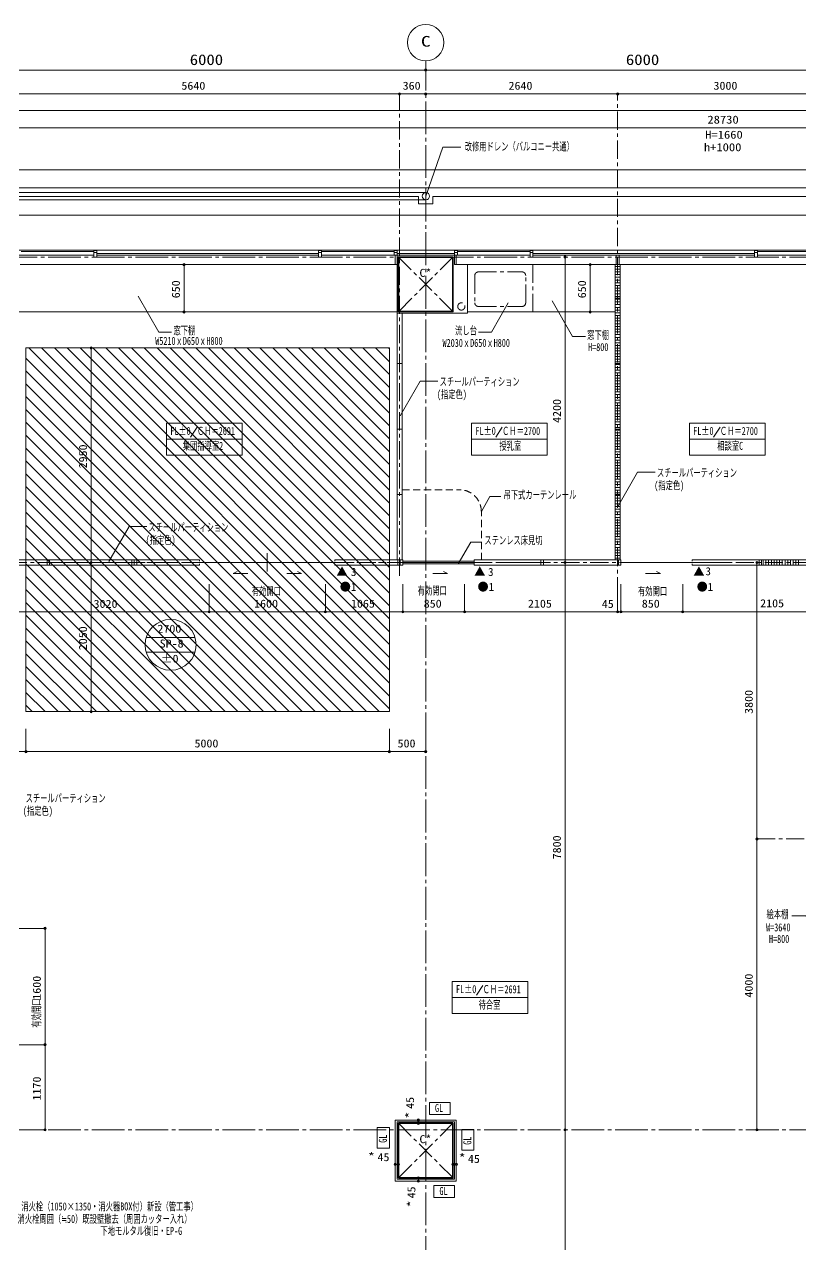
# Model space of a CAD drawing. Units: millimetres at full size, sheet at 1:50. Extents: x -48066 to 77311, y -302220 to 10476.
# Drawn here: x -11535 to -857, y -6299 to 10476 of the extents above; entities that cross this region are included whole.
import ezdxf
from ezdxf.enums import TextEntityAlignment as Align

# ---------------------------------------------------------------- set-up
doc = ezdxf.new("R2010")
doc.units = ezdxf.units.MM
doc.header["$LTSCALE"] = 50
doc.header["$PDMODE"] = 32
doc.header["$PDSIZE"] = 30
for name, pattern in [('CHAIN1', [8, 5, -1, 1, -1]), ('CHAIN2', [12, 9, -1, 1, -1]), ('DASHED2', [3, 2, -1])]:
    doc.linetypes.add(name, pattern=pattern)
for name, color, linetype, lineweight in [('0-0_通り芯', 4, 'Continuous', 18), ('0-1_壁芯', 4, 'Continuous', 18), ('0-4_z246', 3, 'Continuous', 18), ('0-7_仕上げ線', 3, 'Continuous', 18), ('0-8_平詳寸法', 4, 'Continuous', 18), ('0-A_外部建具', 4, 'Continuous', 18), ('0-B_内部建具', 4, 'Continuous', 18), ('0-C_文字', 4, 'Continuous', 18), ('1-1_床雑', 4, 'Continuous', 18), ('2-A_設備関連', 4, 'Continuous', 18), ('2-C_文字', 4, 'CHAIN1', 18), ('3-0_平詳文字', 4, 'Continuous', 18), ('3-1_室名符号', 4, 'Continuous', 18), ('3-4_Dｼｰﾄ', 4, 'Continuous', 18), ('4-4_柱・壁', 2, 'Continuous', 35), ('4-5_柱壁寸法', 7, 'CHAIN1', 9), ('C-F_補助線', 4, 'Continuous', 18)]:
    doc.layers.add(name, color=color, linetype=linetype, lineweight=lineweight)
doc.layers.add('6-8', color=7, linetype='Continuous')
doc.styles.add('ＭＳ ゴシック', font='')
doc.styles.get('ＭＳ ゴシック').set_extended_font_data('MS Gothic')

msp = doc.modelspace()

# ---------------------------------------------------------------- linework, layer by layer
at = {"layer": '0-0_通り芯', "color": 6, "linetype": 'CHAIN2'}
for p, q in [((-6013.8, -18631.87), (-6013.8, 9976.35)), ((-21408.14, 7278.61), (26359.86, 7278.61)), ((-21408.14, -4721.39), (26359.86, -4721.39))]:
    msp.add_line(p, q, dxfattribs=at)
at = {"layer": '0-0_通り芯'}
for p, q in [((-12013.8, 9848.93), (-6013.8, 9848.93)), ((-6013.8, 9848.93), (-13.8, 9848.93))]:
    msp.add_line(p, q, dxfattribs=at)
msp.add_circle((-6013.8, 10226.35), 250, dxfattribs=at)
msp.add_point((-6013.8, 9848.93), dxfattribs=at)
at = {"layer": '0-1_壁芯'}
for p, q in [((-12013.8, 9520.31), (-6373.8, 9520.31)), ((-6373.8, 9520.31), (-6013.8, 9520.31)), ((-6013.8, 9520.31), (-3373.8, 9520.31)), ((-3373.8, 9520.31), (-373.8, 9520.31)), ((-4096.55, 7278.61), (-4096.55, 3078.61)), ((-4096.55, 3078.61), (-4096.55, -4721.39)), ((-1457.1, -721.39), (-1457.1, 3078.61)), ((-1457.1, -721.39), (-1457.1, -4721.39)), ((-4096.55, -4721.39), (-4096.55, -9921.4))]:
    msp.add_line(p, q, dxfattribs=at)
at = {"layer": '0-1_壁芯', "linetype": 'CHAIN1'}
for p, q in [((-6373.8, 2895.29), (-6373.8, 9520.31)), ((-3373.8, 2628.61), (-3373.8, 9520.31)), ((-12549.64, 3078.61), (4086.2, 3078.61)), ((-1457.1, -721.39), (9636.2, -721.39))]:
    msp.add_line(p, q, dxfattribs=at)
at = {"layer": '0-1_壁芯'}
for p in [(-6373.8, 9520.31), (-6013.8, 9520.31), (-3373.8, 9520.31), (-4096.55, 7278.61), (-4096.55, 3078.61), (-1457.1, 3078.61), (-1457.1, -721.39), (-4096.55, -4721.39), (-1457.1, -4721.39)]:
    msp.add_point(p, dxfattribs=at)
at = {"layer": '0-4_z246'}
for p, q in [((19461.19, 8478.61), (-13488.8, 8478.61)), ((-14528.8, 8228.61), (20501.19, 8228.61)), ((-6013.8, 8164.65), (-14528.8, 8164.65)), ((-6013.8, 8064.84), (-14528.8, 8064.84)), ((-13338.8, 8108.61), (-6113.81, 8108.61)), ((-6113.81, 8008.61), (-6113.81, 8108.61)), ((-5913.8, 8108.61), (11886.19, 8108.61))]:
    msp.add_line(p, q, dxfattribs=at)
msp.add_lwpolyline([(-6113.81, 8008.61), (-5913.8, 8008.61), (-5913.8, 8108.61)], dxfattribs=at)
msp.add_circle((-6010.68, 8114.75), 50, dxfattribs=at)
at = {"layer": '0-7_仕上げ線'}
for p, q in [((-6408.8, 7173.61), (-6408.8, 6508.62)), ((-5438.8, 7173.58), (-5593.8, 7173.61)), ((-5438.8, 7173.58), (-5438.8, 6508.62)), ((-6408.8, 6508.62), (-5438.8, 6508.62))]:
    msp.add_line(p, q, dxfattribs=at)
msp.add_lwpolyline([(-6433.81, -4586.39), (-6433.81, -5426.39), (-5593.8, -5426.39), (-5593.8, -4586.39)], close=True, dxfattribs=at)
for points in [[(-5618.8, -4611.39), (-6408.81, -4611.39), (-6408.81, -5401.39)], [(-5618.8, -4611.39), (-5618.8, -5401.39), (-6408.8, -5401.39)]]:
    msp.add_lwpolyline(points, dxfattribs=at)
at = {"layer": '0-8_平詳寸法'}
for p, q in [((-9338.53, 7173.61), (-9338.53, 6523.62)), ((-3751.87, 7173.61), (-3751.87, 6523.62)), ((-10616.45, 6028.61), (-10616.45, 3078.61)), ((-10616.45, 3078.61), (-10616.45, 1028.61)), ((-11513.8, 478.36), (-11513.8, 792.56)), ((-6513.8, 478.36), (-6513.8, 792.56)), ((-6013.8, 478.36), (-6013.8, 792.56)), ((-12013.8, 478.36), (-11513.8, 478.36)), ((-11513.8, 478.36), (-6513.8, 478.36)), ((-6513.8, 478.36), (-6013.8, 478.36)), ((-6114.87, -4586.39), (-6114.87, -4631.39)), ((-6433.81, -5196.29), (-6388.8, -5196.29)), ((-5638.8, -5196.29), (-5593.8, -5196.29)), ((-6114.87, -5381.39), (-6114.87, -5426.39))]:
    msp.add_line(p, q, dxfattribs=at)
for p in [(-9338.53, 7173.61), (-3751.87, 7173.61), (-9338.53, 6523.62), (-3751.87, 6523.62), (-10616.45, 6028.61), (-10616.45, 3078.61), (-10616.45, 1028.61), (-11513.8, 478.36), (-6513.8, 478.36), (-6013.8, 478.36), (-6114.87, -4586.39), (-6114.87, -4631.39), (-6433.81, -5196.29), (-6388.8, -5196.29), (-5638.8, -5196.29), (-5593.8, -5196.29), (-6114.87, -5381.39), (-6114.87, -5426.39)]:
    msp.add_point(p, dxfattribs=at)
at = {"layer": '0-A_外部建具'}
for p, q in [((-16303.8, 7373.61), (6421.2, 7373.61)), ((-14538.8, 7373.61), (-7488.8, 7373.61)), ((-13448.8, 7303.61), (-10578.81, 7303.61)), ((-11578.81, 7354.61), (-10578.81, 7354.61)), ((-10538.81, 7324.61), (-7488.8, 7324.61)), ((-7488.8, 7303.61), (-10538.81, 7303.61)), ((-7448.8, 7354.61), (-6448.8, 7354.61)), ((-7448.8, 7303.61), (-5578.81, 7303.61)), ((-7448.8, 7303.61), (-4578.81, 7303.61)), ((-6408.8, 7324.61), (-5618.8, 7324.61)), ((-4578.8, 7303.6), (-6408.8, 7303.61)), ((-5578.8, 7303.61), (-5618.8, 7303.61)), ((-5578.8, 7354.61), (-4578.8, 7354.61)), ((-1488.8, 7324.61), (-4538.8, 7324.61)), ((-4538.8, 7303.61), (-1488.8, 7303.61)), ((-448.8, 7354.61), (-1448.8, 7354.61)), ((-1448.8, 7303.61), (1421.2, 7303.61)), ((-11593.81, 7173.61), (-6433.8, 7173.61)), ((-433.8, 7173.61), (-5438.8, 7173.58)), ((-3408.8, 7173.61), (-3338.8, 7173.61)), ((-3408.8, 7149.11), (-3338.8, 7149.11))]:
    msp.add_line(p, q, dxfattribs=at)
for points in [[(-10538.81, 7342.61), (-10578.81, 7342.61), (-10578.81, 7366.61), (-10538.81, 7366.61)], [(-10538.81, 7275.61), (-10578.81, 7275.61), (-10578.81, 7340.61), (-10538.81, 7340.61)], [(-7488.8, 7342.61), (-7448.8, 7342.61), (-7448.8, 7366.61), (-7488.8, 7366.61)], [(-7488.8, 7275.61), (-7448.8, 7275.61), (-7448.8, 7340.61), (-7488.8, 7340.61)], [(-6448.8, 7342.61), (-6408.8, 7342.61), (-6408.8, 7366.61), (-6448.8, 7366.61)], [(-5578.8, 7342.61), (-5618.8, 7342.61), (-5618.8, 7366.61), (-5578.8, 7366.61)], [(-4538.8, 7342.61), (-4578.8, 7342.61), (-4578.8, 7366.61), (-4538.8, 7366.61)], [(-4538.8, 7275.61), (-4578.8, 7275.61), (-4578.8, 7340.61), (-4538.8, 7340.61)], [(-1488.8, 7342.61), (-1448.8, 7342.61), (-1448.8, 7366.61), (-1488.8, 7366.61)], [(-1488.8, 7275.61), (-1448.8, 7275.61), (-1448.8, 7340.61), (-1488.8, 7340.61)]]:
    msp.add_lwpolyline(points, close=True, dxfattribs=at)
for points in [[(-6408.8, 7173.61), (-6408.8, 7340.61), (-6448.8, 7340.61), (-6448.8, 7303.61)], [(-6408.8, 7173.61), (-6433.8, 7173.61), (-6433.8, 7303.61)], [(-5618.8, 7173.61), (-5618.8, 7340.61), (-5578.8, 7340.61), (-5578.8, 7303.61)], [(-5618.8, 7173.61), (-5593.8, 7173.61), (-5593.8, 7303.61)], [(-3353.8, 7173.61), (-3353.8, 7303.61), (-3393.8, 7303.61), (-3393.8, 7173.61)]]:
    msp.add_lwpolyline(points, dxfattribs=at)
at = {"layer": '0-B_内部建具'}
for p, q in [((-3408.8, 7173.61), (-3408.8, 3113.62)), ((-3338.8, 7173.61), (-3338.8, 3113.62)), ((-3338.8, 6713.62), (-3408.8, 6713.62)), ((-6408.8, 6508.62), (-6408.8, 3113.62)), ((-6338.8, 6508.61), (-6338.8, 3113.62)), ((-6338.8, 5813.62), (-6408.8, 5813.62)), ((-3338.8, 5813.62), (-3408.8, 5813.62)), ((-6088.88, 5573.74), (-6366.37, 5093.11)), ((-6338.8, 4913.62), (-6408.8, 4913.62)), ((-3338.8, 4913.62), (-3408.8, 4913.62)), ((-3099.05, 4322.11), (-3376.55, 3841.48)), ((-6338.8, 4013.62), (-6408.8, 4013.62)), ((-3338.8, 4013.62), (-3408.8, 4013.62)), ((-10095.76, 3571.53), (-10373.25, 3090.9)), ((-8193.8, 2956.57), (-8193.8, 3204.83)), ((-9123.8, 3113.62), (-12048.8, 3113.62)), ((-11978.8, 3043.62), (-11188.81, 3043.62)), ((-11223.81, 3113.62), (-11223.81, 3043.62)), ((-11188.81, 3113.62), (-11188.81, 3043.62)), ((-11188.81, 3078.62), (-10058.81, 3078.62)), ((-11188.81, 3043.62), (-10058.81, 3043.62)), ((-10023.81, 3113.62), (-10023.81, 3043.62)), ((-9988.8, 3113.62), (-9988.8, 3043.62)), ((-9123.8, 3113.62), (-9123.8, 3098.62)), ((-9123.8, 3078.62), (-7263.8, 3078.62)), ((-9123.8, 3043.62), (-9123.8, 3058.62)), ((-6328.81, 3113.62), (-7263.8, 3113.62)), ((-7263.8, 3113.62), (-7263.8, 3098.62)), ((-6328.81, 3113.62), (-7263.8, 3113.62)), ((-7263.8, 3043.62), (-7263.8, 3058.62)), ((-7263.8, 3043.62), (-6328.81, 3043.62)), ((-7263.8, 3043.62), (-6328.81, 3043.62)), ((-6398.8, 3113.62), (-6398.8, 3043.62)), ((-6363.81, 3113.62), (-6363.81, 3043.62)), ((-6328.81, 3113.62), (-6328.81, 3043.62)), ((-6328.81, 3078.62), (-5348.81, 3078.62)), ((-3328.81, 3113.62), (-5348.81, 3113.62)), ((-5348.81, 3113.59), (-5348.81, 3098.59)), ((-5348.81, 3043.59), (-5348.81, 3058.59)), ((-5348.81, 3043.62), (-3328.81, 3043.62)), ((-4428.81, 3043.61), (-4428.81, 3113.61)), ((-4393.81, 3113.62), (-4393.81, 3043.62)), ((-3363.81, 3113.62), (-3363.81, 3043.62)), ((-3328.81, 3113.62), (-3328.81, 3043.62)), ((-3328.81, 3078.62), (-2348.81, 3078.62)), ((-328.81, 3113.62), (-2348.81, 3113.62)), ((-2348.81, 3113.59), (-2348.81, 3098.59)), ((-2348.81, 3043.59), (-2348.81, 3058.59)), ((-2348.81, 3043.62), (-328.81, 3043.62)), ((-1428.81, 3043.61), (-1428.81, 3113.61)), ((-1393.81, 3113.62), (-1393.81, 3043.62))]:
    msp.add_line(p, q, dxfattribs=at)
at = {"layer": '0-B_内部建具', "linetype": 'DASHED2'}
for p, q in [((-6338.8, 4078.64), (-5548.81, 4078.64)), ((-5248.81, 3113.62), (-5248.81, 3778.64)), ((-9123.8, 3078.62), (-9953.8, 3078.62)), ((-7263.8, 3078.62), (-6433.8, 3078.62)), ((-7263.8, 3078.62), (-6433.8, 3078.62)), ((-5348.81, 3078.62), (-4463.81, 3078.61)), ((-2348.81, 3078.62), (-1463.81, 3078.61))]:
    msp.add_line(p, q, dxfattribs=at)
at = {"layer": '0-B_内部建具'}
for points in [[(-10058.81, 3113.62), (-10058.81, 3043.62), (-9123.8, 3043.62)], [(-6328.81, 3058.59), (-5348.81, 3058.59), (-5348.81, 3098.59), (-6328.81, 3098.59)], [(-8460.87, 2926.41), (-8665.04, 2926.41), (-8609.36, 2954.25)], [(-7926.74, 2926.41), (-7722.56, 2926.41), (-7778.25, 2954.25)], [(-5918.21, 2926.41), (-5714.04, 2926.41), (-5769.72, 2954.25)], [(-2988.7, 2926.41), (-2784.52, 2926.41), (-2840.21, 2954.25)]]:
    msp.add_lwpolyline(points, dxfattribs=at)
at = {"layer": '0-B_内部建具', "linetype": 'DASHED2'}
msp.add_arc((-5548.81, 3778.64), 300, 0, 90, dxfattribs=at)
at = {"layer": '0-C_文字'}
for p, q in [((-16278.8, 9292.91), (22251.2, 9292.91)), ((12451.2, 9054.06), (-16278.8, 9054.06)), ((-8993.8, 2399.94), (-8993.8, 2778.96)), ((-7393.8, 2399.94), (-7393.8, 2778.96)), ((-6328.81, 2399.94), (-6328.81, 2778.96)), ((-5478.81, 2399.94), (-5478.81, 2778.96)), ((-3373.8, 2399.94), (-3373.8, 2778.96)), ((-3328.81, 2399.94), (-3328.81, 2778.96)), ((-2478.81, 2399.94), (-2478.81, 2778.96)), ((-8993.8, 2399.94), (-12013.8, 2399.94)), ((-8993.8, 2399.94), (-7393.8, 2399.94)), ((-7393.8, 2399.94), (-6328.81, 2399.94)), ((-6328.81, 2399.94), (-5478.81, 2399.94)), ((-5478.81, 2399.94), (-3373.8, 2399.94)), ((-3373.8, 2399.94), (-3328.81, 2399.94)), ((-3328.81, 2399.94), (-2478.81, 2399.94)), ((-2478.81, 2399.94), (-373.8, 2399.94)), ((-11251.18, -1951.38), (-11802.45, -1951.38)), ((-11251.18, -3551.38), (-11251.18, -1951.38)), ((-11251.18, -3551.38), (-11802.45, -3551.38)), ((-11251.18, -4721.39), (-11251.18, -3551.38)), ((-11251.18, -4721.39), (-11802.45, -4721.39))]:
    msp.add_line(p, q, dxfattribs=at)
for p in [(-8993.8, 2399.94), (-7393.8, 2399.94), (-6328.81, 2399.94), (-5478.81, 2399.94), (-3373.8, 2399.94), (-3328.81, 2399.94), (-2478.81, 2399.94), (-11251.18, -1951.38), (-11251.18, -3551.38), (-11251.18, -4721.39)]:
    msp.add_point(p, dxfattribs=at)
at = {"layer": '1-1_床雑'}
for p, q in [((-11618.8, 6523.61), (-6408.8, 6523.63)), ((-3408.8, 6523.62), (-5438.8, 6523.62))]:
    msp.add_line(p, q, dxfattribs=at)
at = {"layer": '2-A_設備関連'}
for p, q in [((-3408.8, 7111.61), (-3338.8, 7111.61)), ((-3408.8, 7074.11), (-3338.8, 7074.11)), ((-3408.8, 7036.61), (-3338.8, 7036.61)), ((-3408.8, 6999.11), (-3338.8, 6999.11)), ((-3408.8, 6961.61), (-3338.8, 6961.61)), ((-3408.8, 6924.11), (-3338.8, 6924.11)), ((-3408.8, 6886.61), (-3338.8, 6886.61)), ((-3408.8, 6849.11), (-3338.8, 6849.11)), ((-3408.8, 6811.61), (-3338.8, 6811.61)), ((-3408.8, 6774.11), (-3338.8, 6774.11)), ((-3408.8, 6736.61), (-3338.8, 6736.61)), ((-3408.8, 6699.11), (-3338.8, 6699.11)), ((-3408.8, 6661.61), (-3338.8, 6661.61)), ((-3408.8, 6624.11), (-3338.8, 6624.11)), ((-3408.8, 6586.61), (-3338.8, 6586.61)), ((-3408.8, 6549.11), (-3338.8, 6549.11)), ((-3408.8, 6511.61), (-3338.8, 6511.61)), ((-3408.8, 6474.11), (-3338.8, 6474.11)), ((-3408.8, 6436.61), (-3338.8, 6436.61)), ((-3408.8, 6399.11), (-3338.8, 6399.11)), ((-3408.8, 6361.61), (-3338.8, 6361.61)), ((-3408.8, 6324.11), (-3338.8, 6324.11)), ((-3408.8, 6286.61), (-3338.8, 6286.61)), ((-3408.8, 6249.11), (-3338.8, 6249.11)), ((-3408.8, 6211.61), (-3338.8, 6211.61)), ((-3408.8, 6174.11), (-3338.8, 6174.11)), ((-3408.8, 6136.61), (-3338.8, 6136.61)), ((-3408.8, 6099.11), (-3338.8, 6099.11)), ((-3408.8, 6061.61), (-3338.8, 6061.61)), ((-11513.8, 5889.62), (-6652.8, 1028.61)), ((-11476.02, 6028.61), (-6513.8, 1066.39)), ((-11299.25, 6028.61), (-6513.8, 1243.17)), ((-11122.47, 6028.61), (-6513.8, 1419.95)), ((-10945.69, 6028.61), (-6513.8, 1596.72)), ((-10768.92, 6028.61), (-6513.8, 1773.5)), ((-10592.14, 6028.61), (-6513.8, 1950.28)), ((-10415.36, 6028.61), (-6513.8, 2127.05)), ((-10238.59, 6028.61), (-6513.8, 2303.83)), ((-10061.81, 6028.61), (-6513.8, 2480.61)), ((-9885.03, 6028.61), (-6513.8, 2657.38)), ((-9708.26, 6028.61), (-6513.8, 2834.16)), ((-9531.48, 6028.61), (-6513.8, 3010.94)), ((-9354.7, 6028.61), (-6513.8, 3187.71)), ((-9177.93, 6028.61), (-6513.8, 3364.49)), ((-9001.15, 6028.61), (-6513.8, 3541.27)), ((-8824.37, 6028.61), (-6513.8, 3718.04)), ((-8647.6, 6028.61), (-6513.8, 3894.82)), ((-8470.82, 6028.61), (-6513.8, 4071.6)), ((-8294.04, 6028.61), (-6513.8, 4248.37)), ((-8117.27, 6028.61), (-6513.8, 4425.15)), ((-7940.49, 6028.61), (-6513.8, 4601.93)), ((-7763.71, 6028.61), (-6513.8, 4778.7)), ((-7586.94, 6028.61), (-6513.8, 4955.48)), ((-7410.16, 6028.61), (-6513.8, 5132.26)), ((-7233.38, 6028.61), (-6513.8, 5309.03)), ((-7056.61, 6028.61), (-6513.8, 5485.81)), ((-6879.83, 6028.61), (-6513.8, 5662.59)), ((-6703.05, 6028.61), (-6513.8, 5839.36)), ((-6526.28, 6028.61), (-6513.8, 6016.14)), ((-3408.8, 6024.11), (-3338.8, 6024.11)), ((-3408.8, 5986.61), (-3338.8, 5986.61)), ((-3408.8, 5949.11), (-3338.8, 5949.11)), ((-3408.8, 5911.61), (-3338.8, 5911.61)), ((-3408.8, 5874.11), (-3338.8, 5874.11)), ((-11513.8, 5712.84), (-6829.58, 1028.61)), ((-3408.8, 5836.61), (-3338.8, 5836.61)), ((-3408.8, 5799.11), (-3338.8, 5799.11)), ((-3408.8, 5761.61), (-3338.8, 5761.61)), ((-3408.8, 5724.11), (-3338.8, 5724.11)), ((-11513.8, 5536.06), (-7006.35, 1028.61)), ((-3408.8, 5686.61), (-3338.8, 5686.61)), ((-3408.8, 5649.11), (-3338.8, 5649.11)), ((-3408.8, 5611.61), (-3338.8, 5611.61)), ((-3408.8, 5574.11), (-3338.8, 5574.11)), ((-3408.8, 5536.61), (-3338.8, 5536.61)), ((-3408.8, 5499.11), (-3338.8, 5499.11)), ((-3408.8, 5461.61), (-3338.8, 5461.61)), ((-3408.8, 5424.11), (-3338.8, 5424.11)), ((-3408.8, 5386.61), (-3338.8, 5386.61)), ((-11513.8, 5359.29), (-7183.13, 1028.61)), ((-3408.8, 5349.11), (-3338.8, 5349.11)), ((-3408.8, 5311.61), (-3338.8, 5311.61)), ((-3408.8, 5274.11), (-3338.8, 5274.11)), ((-3408.8, 5236.61), (-3338.8, 5236.61)), ((-11513.8, 5182.51), (-7359.91, 1028.61)), ((-3408.8, 5199.11), (-3338.8, 5199.11)), ((-3408.8, 5161.61), (-3338.8, 5161.61)), ((-3408.8, 5124.11), (-3338.8, 5124.11)), ((-3408.8, 5086.61), (-3338.8, 5086.61)), ((-3408.8, 5049.11), (-3338.8, 5049.11)), ((-11513.8, 5005.73), (-7536.68, 1028.61)), ((-3408.8, 5011.61), (-3338.8, 5011.61)), ((-3408.8, 4974.11), (-3338.8, 4974.11)), ((-3408.8, 4936.61), (-3338.8, 4936.61)), ((-3408.8, 4899.11), (-3338.8, 4899.11)), ((-11513.8, 4828.96), (-7713.46, 1028.61)), ((-3408.8, 4861.61), (-3338.8, 4861.61)), ((-3408.8, 4824.11), (-3338.8, 4824.11)), ((-3408.8, 4786.61), (-3338.8, 4786.61)), ((-3408.8, 4749.11), (-3338.8, 4749.11)), ((-3408.8, 4711.61), (-3338.8, 4711.61)), ((-11513.8, 4652.18), (-7890.24, 1028.61)), ((-3408.8, 4674.11), (-3338.8, 4674.11)), ((-3408.8, 4636.61), (-3338.8, 4636.61)), ((-3408.8, 4599.11), (-3338.8, 4599.11)), ((-3408.8, 4561.61), (-3338.8, 4561.61)), ((-11513.8, 4475.4), (-8067.01, 1028.61)), ((-3408.8, 4524.11), (-3338.8, 4524.11)), ((-3408.8, 4486.61), (-3338.8, 4486.61)), ((-3408.8, 4449.11), (-3338.8, 4449.11)), ((-3408.8, 4411.61), (-3338.8, 4411.61)), ((-3408.8, 4374.11), (-3338.8, 4374.11)), ((-11513.8, 4298.63), (-8243.79, 1028.61)), ((-3408.8, 4336.61), (-3338.8, 4336.61)), ((-3408.8, 4299.11), (-3338.8, 4299.11)), ((-3408.8, 4261.61), (-3338.8, 4261.61)), ((-3408.8, 4224.11), (-3338.8, 4224.11)), ((-11513.8, 4121.85), (-8420.57, 1028.61)), ((-3408.8, 4186.61), (-3338.8, 4186.61)), ((-3408.8, 4149.11), (-3338.8, 4149.11)), ((-3408.8, 4111.61), (-3338.8, 4111.61)), ((-3408.8, 4074.11), (-3338.8, 4074.11)), ((-3408.8, 4036.61), (-3338.8, 4036.61)), ((-11513.8, 3945.07), (-8597.34, 1028.61)), ((-3408.8, 3999.11), (-3338.8, 3999.11)), ((-3408.8, 3961.61), (-3338.8, 3961.61)), ((-3408.8, 3924.11), (-3338.8, 3924.11)), ((-3408.8, 3886.61), (-3338.8, 3886.61)), ((-11513.8, 3768.3), (-8774.12, 1028.61)), ((-3408.8, 3849.11), (-3338.8, 3849.11)), ((-3408.8, 3811.61), (-3338.8, 3811.61)), ((-3408.8, 3774.11), (-3338.8, 3774.11)), ((-3408.8, 3736.61), (-3338.8, 3736.61)), ((-3408.8, 3699.11), (-3338.8, 3699.11)), ((-11513.8, 3591.52), (-8950.9, 1028.61)), ((-3408.8, 3661.61), (-3338.8, 3661.61)), ((-3408.8, 3624.11), (-3338.8, 3624.11)), ((-3408.8, 3586.61), (-3338.8, 3586.61)), ((-3408.8, 3549.11), (-3338.8, 3549.11)), ((-11513.8, 3414.74), (-9127.67, 1028.61)), ((-3408.8, 3511.61), (-3338.8, 3511.61)), ((-3408.8, 3474.11), (-3338.8, 3474.11)), ((-3408.8, 3436.61), (-3338.8, 3436.61)), ((-3408.8, 3399.11), (-3338.8, 3399.11)), ((-3408.8, 3361.61), (-3338.8, 3361.61)), ((-11513.8, 3237.97), (-9304.45, 1028.61)), ((-3408.8, 3324.11), (-3338.8, 3324.11)), ((-3408.8, 3286.61), (-3338.8, 3286.61)), ((-3408.8, 3249.11), (-3338.8, 3249.11)), ((-3408.8, 3211.61), (-3338.8, 3211.61)), ((-11513.8, 3061.19), (-9481.23, 1028.61)), ((-3408.8, 3174.11), (-3338.8, 3174.11)), ((-3408.8, 3136.61), (-3338.8, 3136.61)), ((-1371.27, 3043.62), (-1371.27, 3113.62)), ((-1333.77, 3043.62), (-1333.77, 3113.62)), ((-1296.27, 3043.62), (-1296.27, 3113.62)), ((-1258.77, 3043.62), (-1258.77, 3113.62)), ((-1221.27, 3043.62), (-1221.27, 3113.62)), ((-1183.77, 3043.62), (-1183.77, 3113.62)), ((-1146.27, 3043.62), (-1146.27, 3113.62)), ((-1108.77, 3043.62), (-1108.77, 3113.62)), ((-1071.27, 3043.62), (-1071.27, 3113.62)), ((-1033.77, 3043.62), (-1033.77, 3113.62)), ((-996.27, 3043.62), (-996.27, 3113.62)), ((-958.77, 3043.62), (-958.77, 3113.62)), ((-921.27, 3043.62), (-921.27, 3113.62)), ((-883.77, 3043.62), (-883.77, 3113.62)), ((-11513.8, 2884.41), (-9658, 1028.61)), ((-11513.8, 2707.64), (-9834.78, 1028.61)), ((-11513.8, 2530.86), (-10011.56, 1028.61)), ((-11513.8, 2354.08), (-10188.33, 1028.61)), ((-11513.8, 2177.31), (-10365.11, 1028.61)), ((-11513.8, 2000.53), (-10541.89, 1028.61)), ((-11513.8, 1823.75), (-10718.66, 1028.61)), ((-11513.8, 1646.98), (-10895.44, 1028.61)), ((-11513.8, 1470.2), (-11072.22, 1028.61)), ((-11513.8, 1293.42), (-11248.99, 1028.61)), ((-11513.8, 1116.65), (-11425.77, 1028.61))]:
    msp.add_line(p, q, dxfattribs=at)
msp.add_lwpolyline([(-11513.8, 6028.61), (-11513.8, 1028.61), (-6513.8, 1028.61), (-6513.8, 6028.61)], close=True, dxfattribs=at)
at = {"layer": '2-C_文字'}
for p, q in [((-5288.8, 7073.58), (-4688.8, 7073.58)), ((-4538.8, 7173.58), (-4538.8, 6533.62)), ((-5338.8, 7023.58), (-5338.8, 6648.58)), ((-4638.8, 6648.58), (-4638.8, 7023.58)), ((-5288.8, 6598.58), (-4688.8, 6598.58))]:
    msp.add_line(p, q, dxfattribs=at)
msp.add_circle((-5523.8, 6598.61), 50, dxfattribs=at)
for centre, start, end in [((-5288.8, 7023.58), 90, 180), ((-4688.8, 7023.58), 0, 90), ((-5288.8, 6648.58), 180, 270), ((-4688.8, 6648.58), 270, 360)]:
    msp.add_arc(centre, 50, start, end, dxfattribs=at)
at = {"layer": '3-0_平詳文字'}
for p, q in [((-9969.17, 6738.27), (-9685.34, 6246.67)), ((-4878.14, 6647.56), (-5110.34, 6245.38)), ((-4276.67, 6675.19), (-3992.84, 6183.59)), ((-9685.34, 6246.67), (-9509.15, 6246.67)), ((-5110.34, 6245.38), (-5286.53, 6245.38)), ((-3992.84, 6183.59), (-3816.65, 6183.59)), ((-5845.69, 5573.74), (-6088.88, 5573.74)), ((-2855.86, 4322.11), (-3099.05, 4322.11)), ((-9852.57, 3571.53), (-10095.76, 3571.53)), ((-5567.15, 3058.59), (-5394.11, 3358.31)), ((-5394.11, 3358.31), (-5242.56, 3358.31))]:
    msp.add_line(p, q, dxfattribs=at)
for points in [[(-6013.8, 8114.75), (-5780, 8788.25), (-5530, 8788.25)], [(-5248.81, 3778.64), (-5130.17, 3984.14), (-4978.61, 3984.14)], [(-976.49, -1777.42), (-785.98, -1777.42), (-622.86, -2059.95)]]:
    msp.add_lwpolyline(points, dxfattribs=at)
at = {"layer": '3-1_室名符号'}
for p, q in [((-8538.54, 4993.1), (-9579.68, 4993.1)), ((-9579.68, 4553.36), (-9579.68, 4993.1)), ((-9159.1, 4940.04), (-9247.92, 4803.59)), ((-8538.54, 4993.1), (-8538.54, 4553.36)), ((-4341.01, 4993.1), (-5382.15, 4993.1)), ((-5382.15, 4553.36), (-5382.15, 4993.1)), ((-4961.57, 4940.04), (-5050.38, 4803.59)), ((-4341.01, 4993.1), (-4341.01, 4553.36)), ((-1344.78, 4993.1), (-2385.92, 4993.1)), ((-2385.92, 4553.36), (-2385.92, 4993.1)), ((-1965.34, 4940.04), (-2054.16, 4803.59)), ((-1344.78, 4993.1), (-1344.78, 4553.36)), ((-8538.54, 4773.1), (-9579.68, 4773.1)), ((-4341.01, 4773.1), (-5382.15, 4773.1)), ((-1344.78, 4773.1), (-2385.92, 4773.1)), ((-9579.68, 4553.36), (-8538.54, 4553.36)), ((-5382.15, 4553.36), (-4341.01, 4553.36)), ((-2385.92, 4553.36), (-1344.78, 4553.36)), ((-4608.12, -2681.94), (-5649.26, -2681.94)), ((-5649.26, -3121.69), (-5649.26, -2681.94)), ((-4608.12, -2681.94), (-4608.12, -3121.69)), ((-5228.68, -2735), (-5317.5, -2871.45)), ((-4608.12, -2901.95), (-5649.26, -2901.95)), ((-5649.26, -3121.69), (-4608.12, -3121.69))]:
    msp.add_line(p, q, dxfattribs=at)
at = {"layer": '3-4_Dｼｰﾄ'}
for p, q in [((-5963.07, -4512.01), (-5963.07, -4343.35)), ((-5677.57, -4512.01), (-5963.07, -4512.01)), ((-6512.11, -4689.7), (-6512.11, -4975.19)), ((-5350.15, -4716.72), (-5350.15, -5002.22)), ((-6512.11, -4975.19), (-6680.76, -4975.19)), ((-5350.15, -5002.22), (-5518.8, -5002.22)), ((-5901.52, -5652.95), (-5901.52, -5484.29)), ((-5616.02, -5652.95), (-5901.52, -5652.95))]:
    msp.add_line(p, q, dxfattribs=at)
for points in [[(-5963.07, -4343.35), (-5677.57, -4343.35), (-5677.57, -4512.01)], [(-6680.76, -4975.19), (-6680.76, -4689.7), (-6512.11, -4689.7)], [(-5518.8, -5002.22), (-5518.8, -4716.72), (-5350.15, -4716.72)], [(-5901.52, -5484.29), (-5616.02, -5484.29), (-5616.02, -5652.95)]]:
    msp.add_lwpolyline(points, dxfattribs=at)
at = {"layer": '4-4_柱・壁'}
for p, q in [((-6388.8, -4631.39), (-6388.8, -5381.39)), ((-5638.8, -4631.39), (-6388.8, -4631.39))]:
    msp.add_line(p, q, dxfattribs=at)
msp.add_lwpolyline([(-5638.8, 7278.61), (-6388.8, 7278.61), (-6388.8, 6528.61), (-5638.8, 6528.61)], close=True, dxfattribs=at)
msp.add_lwpolyline([(-5638.8, -4631.39), (-5638.8, -5381.39), (-6388.8, -5381.39)], dxfattribs=at)
at = {"layer": '4-5_柱壁寸法'}
for p, q in [((-6388.8, 7278.61), (-5638.8, 6528.61)), ((-5638.8, 7278.61), (-6388.8, 6528.61)), ((-5638.8, -4630.89), (-6388.81, -5381.39)), ((-6388.81, -4631.39), (-5638.8, -5381.39))]:
    msp.add_line(p, q, dxfattribs=at)
at = {"layer": 'C-F_補助線'}
for p, q in [((-15461.21, 7853.42), (21487.75, 7853.42)), ((-9859.13, 2047.06), (-9188.31, 2047.06)), ((-9859.13, 1847.06), (-9188.31, 1847.06))]:
    msp.add_line(p, q, dxfattribs=at)
msp.add_circle((-9523.73, 1947.06), 350, dxfattribs=at)

# ---------------------------------------------------------------- texts
at = {"layer": '0-0_通り芯', "style": 'ＭＳ ゴシック'}
for s, width, p in [('C', 1.35, (-6080.05, 10126.35)), ('6000', 1.15, (-9260.05, 9873.93)), ('6000', 1.15, (-3260.05, 9873.93))]:
    msp.add_text(s, height=146.6, dxfattribs=dict(at, width=width)).set_placement(p, align=Align.BOTTOM_LEFT)
at = {"layer": '0-1_壁芯', "style": 'ＭＳ ゴシック', "width": 1.1}
for s, p in [('5640', (-9375.05, 9545.31)), ('360', (-6331.3, 9545.31)), ('2640', (-4875.05, 9545.31)), ('3000', (-2055.05, 9545.31))]:
    msp.add_text(s, height=110, dxfattribs=at).set_placement(p, align=Align.BOTTOM_LEFT)
for s, p in [('4200', (-4121.55, 4997.36)), ('3800', (-1482.1, 997.36)), ('7800', (-4121.55, -1002.64)), ('4000', (-1482.1, -2902.64))]:
    msp.add_text(s, height=110, rotation=90, dxfattribs=at).set_placement(p, align=Align.BOTTOM_LEFT)
at = {"layer": '0-8_平詳寸法', "style": 'ＭＳ ゴシック'}
for s, width, p in [('650', 1.1, (-9363.53, 6711.12)), ('650', 1.1, (-3776.87, 6711.12)), ('2950', 1.1, (-10641.45, 4372.36)), ('2050', 1.1, (-10641.45, 1872.36)), ('45', 1.1, (-6141.62, -4433.1)), ('*', 1.35, (-6145.38, -4570.05)), ('45', 1.1, (-6122.81, -5663.53)), ('*', 1.35, (-6122.79, -5789.78))]:
    msp.add_text(s, height=110, rotation=90, dxfattribs=dict(at, width=width)).set_placement(p, align=Align.BOTTOM_LEFT)
for s, width, p in [('5000', 1.1, (-9195.05, 503.36)), ('500', 1.1, (-6401.3, 503.36)), ('*', 1.35, (-6811.46, -5177.47)), ('45', 1.1, (-6677.46, -5184.37)), ('*', 1.35, (-5562.93, -5193.91)), ('45', 1.1, (-5433.5, -5208.97))]:
    msp.add_text(s, height=110, dxfattribs=dict(at, width=width)).set_placement(p, align=Align.BOTTOM_LEFT)
at = {"layer": '0-C_文字', "style": 'ＭＳ ゴシック'}
for s, width, p in [('28730', 1.15, (-2138.8, 9079.06)), ('有効開口', 0.65, (-8406.42, 2596.85)), ('有効開口', 0.65, (-6125.17, 2603.58)), ('有効開口', 0.65, (-3093.83, 2594.36)), ('3020', 1.1, (-10582.89, 2422)), ('1600', 1.1, (-8375.05, 2424.94)), ('1065', 1.1, (-7042.56, 2424.94)), ('850', 1.1, (-6041.31, 2424.94)), ('2105', 1.1, (-4607.56, 2424.94)), ('45', 1.1, (-3591.53, 2421)), ('850', 1.1, (-3041.31, 2424.94)), ('2105', 1.1, (-1413.22, 2429.86))]:
    msp.add_text(s, height=110, dxfattribs=dict(at, width=width)).set_placement(p, align=Align.BOTTOM_LEFT)
for s, width, p in [('1600', 1.1, (-11276.18, -2932.63)), ('有効開口', 0.65, (-11281, -3316.38)), ('1170', 1.1, (-11276.18, -4317.63))]:
    msp.add_text(s, height=110, rotation=90, dxfattribs=dict(at, width=width)).set_placement(p, align=Align.BOTTOM_LEFT)
at = {"layer": '3-0_平詳文字', "style": 'ＭＳ ゴシック', "width": 0.65}
for s, p in [('改修用ドレン（バルコニー共通）', (-5476.79, 8709.71)), ('窓下棚', (-9485.05, 6181.63)), ('流し台', (-5610.63, 6180.34)), ('窓下棚', (-3792.55, 6118.55)), ('W5210ｘD650ｘH800', (-9734.76, 6037.76)), ('W2030ｘD650ｘH800', (-5782.58, 6009.6)), ('H=800', (-3780.54, 5952.46)), ('スチールパーティション', (-5822.84, 5477.12)), ('(指定色)', (-5859.92, 5302.43)), ('スチールパーティション', (-2833.02, 4225.5)), ('(指定色)', (-2870.1, 4050.8)), ('吊下式カーテンレール', (-4943.3, 3921.43)), ('スチールパーティション', (-9829.72, 3474.91)), ('(指定色)', (-9866.8, 3300.22)), ('ステンレス床見切', (-5207.25, 3295.6)), ('スチールパーティション', (-11518.42, -249.46)), ('(指定色)', (-11555.5, -424.15)), ('絵本棚', (-1325.3, -1846.27)), ('W=3640', (-1331.52, -2025.61)), ('H=800', (-1291.91, -2184.06)), ('消火栓（1050×1350・消火器BOX付）新設（管工事）', (-11576.85, -5862.43)), ('消火栓周囲（≒50）既設壁撤去（周囲カッター入れ）', (-11628.72, -6034.19)), ('下地モルタル復旧・EP-G', (-10489.25, -6198.59))]:
    msp.add_text(s, height=110, dxfattribs=at).set_placement(p, align=Align.BOTTOM_LEFT)
at = {"layer": '3-1_室名符号', "style": 'ＭＳ ゴシック', "width": 0.65}
for s, p in [('FL±0', (-9527.67, 4800.34)), ('ＣＨ＝2691', (-9161.53, 4798.6)), ('FL±0', (-5330.14, 4800.34)), ('ＣＨ＝2700', (-4964, 4798.6)), ('FL±0', (-2333.91, 4800.34)), ('ＣＨ＝2700', (-1967.77, 4798.6)), ('FL±0', (-5597.25, -2874.7)), ('ＣＨ＝2691', (-5231.11, -2876.45))]:
    msp.add_text(s, height=110, dxfattribs=at).set_placement(p, align=Align.BOTTOM_LEFT)
for s, p in [('集団指導室2', (-9356.73, 4593.77)), ('授乳室', (-4999.77, 4594.1)), ('相談室C', (-2003.54, 4594.1)), ('待合室', (-5285.55, -3088.63))]:
    msp.add_text(s, height=110, rotation=359.999, dxfattribs=at).set_placement(p, align=Align.BOTTOM_LEFT)
at = {"layer": '3-4_Dｼｰﾄ', "style": 'ＭＳ ゴシック', "width": 0.65}
for p in [(-5886.68, -4508.77), (-5825.13, -5649.71)]:
    msp.add_text('GL', height=110, dxfattribs=at).set_placement(p, align=Align.BOTTOM_LEFT)
for p in [(-6515.34, -4898.81), (-5353.38, -4925.83)]:
    msp.add_text('GL', height=110, rotation=90, dxfattribs=at).set_placement(p, align=Align.BOTTOM_LEFT)
at = {"layer": '4-5_柱壁寸法', "color": 4, "style": 'ＭＳ ゴシック', "width": 1.1}
for p in [(-6100.01, 6972.46), (-6100.01, -4937.54)]:
    msp.add_text('C*', height=110, dxfattribs=at).set_placement(p, align=Align.BOTTOM_LEFT)
at = {"layer": '6-8', "style": 'ＭＳ ゴシック'}
for s, p in [('▲', (-7241.13, 2864.36)), ('▲', (-5346.07, 2864.33)), ('▲', (-2331.1, 2864.36)), ('3', (-7043.24, 2859.98)), ('3', (-5156.48, 2859.98)), ('3', (-2165.98, 2869.41)), ('●1', (-7195.56, 2654.77)), ('●1', (-5300.5, 2654.74)), ('●1', (-2285.53, 2654.77))]:
    msp.add_text(s, height=110.9, dxfattribs=at).set_placement(p, align=Align.BOTTOM_LEFT)
at = {"layer": 'C-F_補助線', "style": 'ＭＳ ゴシック'}
for s, width, p in [('H=1660', 1.15, (-2168.94, 8872.09)), ('h+1000', 1.15, (-2186.99, 8699.69)), ('2700', 1.1, (-9705.06, 2080.59)), ('SP-8', 1.1, (-9674.53, 1876.28)), ('±0', 1.1, (-9661.19, 1668.44))]:
    msp.add_text(s, height=110, dxfattribs=dict(at, width=width)).set_placement(p, align=Align.BOTTOM_LEFT)

doc.saveas('drawing.dxf')
